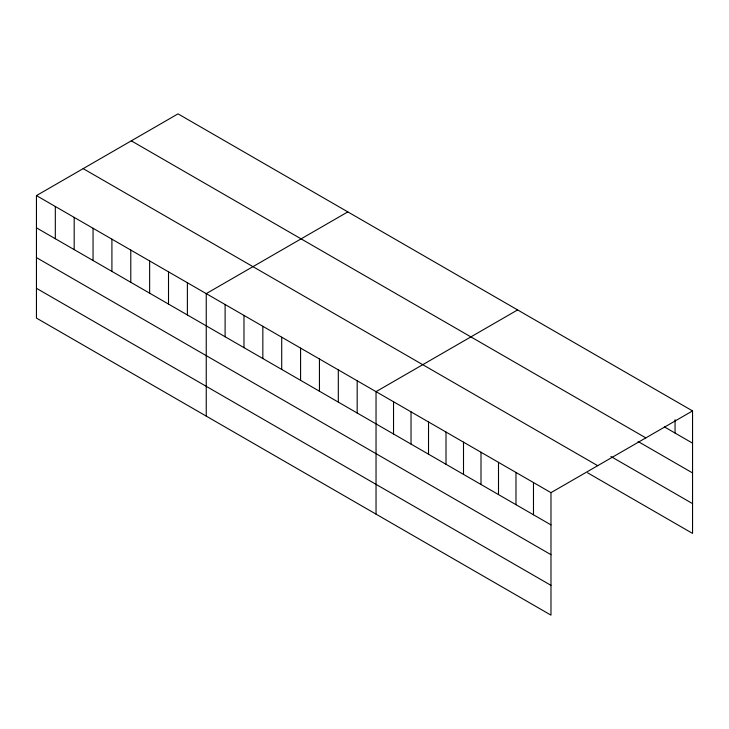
<?xml version="1.0" encoding="UTF-8"?>
<svg xmlns="http://www.w3.org/2000/svg" width="729" height="729" viewBox="0 0 729 729"><rect width="100%" height="100%" fill="white"/><g stroke="black" fill="none" stroke-linecap="round" stroke-linejoin="round"><path stroke-width="1.09" d="M36.45 195.6L550.978 492.658L550.978 615.139L36.45 318.081L36.45 195.6L178.022 113.861L692.55 410.919L692.55 533.4L587.583 472.802M347.815 211.893L206.243 293.623L206.243 416.104M517.608 309.925L376.036 391.655L376.036 514.136M550.978 492.658L692.55 410.919M664.365 426.884L692.55 443.159M131.302 140.834L645.83 437.892M638.121 441.519L692.55 472.939M610.911 456.491L692.55 503.621M83.17 168.627L597.698 465.685M36.45 227.831L550.978 524.889M36.45 257.61L550.978 554.678M36.45 288.301L550.978 585.36M675.054 419.722L675.054 433.053M533.482 482.562L533.482 514.792M515.986 472.456L515.986 504.696M498.499 462.359L498.499 494.59M481.003 452.253L481.003 484.493M463.507 442.157L463.507 474.397M446.011 432.06L446.011 464.291M428.524 421.954L428.524 454.194M411.028 411.858L411.028 444.098M393.532 401.761L393.532 433.992M357.174 380.766L357.174 412.997M338.311 369.876L338.311 402.107M319.439 358.978L319.439 391.218M300.576 348.088L300.576 380.328M281.704 337.199L281.704 369.43M262.841 326.3L262.841 358.54M243.978 315.411L243.978 347.651M225.106 304.522L225.106 336.752M187.38 282.734L187.38 314.974M168.508 271.844L168.508 304.075M149.645 260.955L149.645 293.186M130.783 250.056L130.783 282.296M111.911 239.167L111.911 271.407M93.048 228.277L93.048 260.508M74.185 217.379L74.185 249.619M55.313 206.489L55.313 238.729"/></g></svg>
